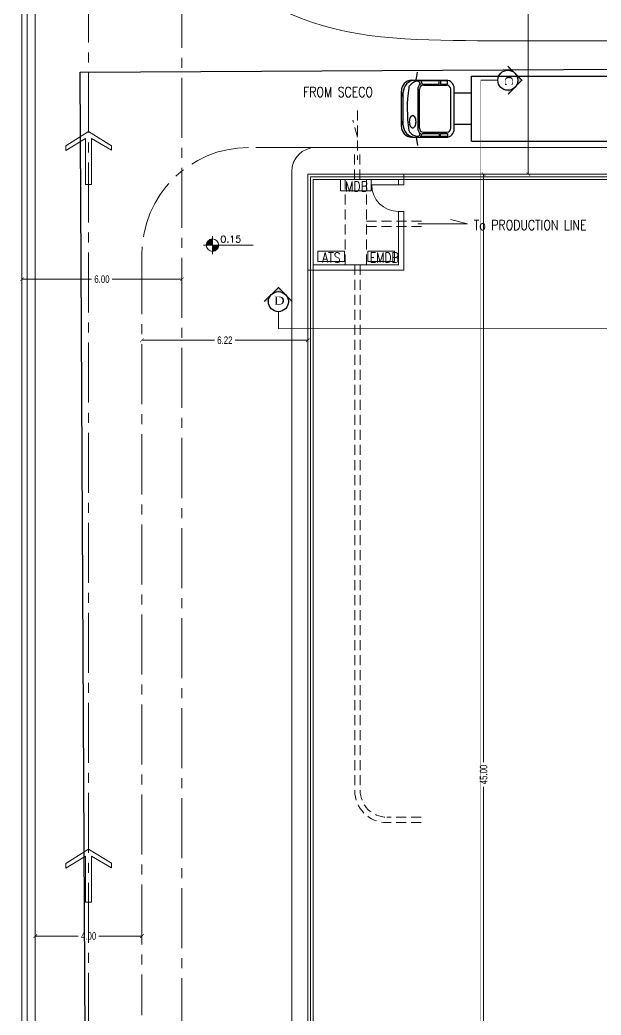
# Model space of a CAD drawing. Header units: millimetres. Extents: x -401 to 2889, y -234 to 146.
# Drawn here: x 85.54 to 107.34, y -76.27 to -38.97 of the extents above; entities that cross this region are included whole.
import ezdxf

# ---------------------------------------------------------------- set-up
doc = ezdxf.new("R2010")
doc.units = ezdxf.units.MM
doc.header["$LTSCALE"] = 3
doc.header["$MEASUREMENT"] = 0
for name, pattern in [('AXES2', [1.125, 0.75, -0.125, 0.125, -0.125]), ('CENTER', [50.8, 31.75, -6.35, 6.35, -6.35]), ('CONTINU', [0]), ('HIDDEN2', [0.1875, 0.125, -0.0625])]:
    doc.linetypes.add(name, pattern=pattern)
doc.layers.get('0').update_dxf_attribs({"color": 3, "lineweight": 9})
for name, color, linetype in [('AJEC LOGO', 4, 'Continuous'), ('ARCH_SUBTITLE TEXT', 10, 'Continuous'), ('FRAM (EL BARAHEM)', 254, 'Continuous'), ('Layer7', 8, 'Continuous')]:
    doc.layers.add(name, color=color, linetype=linetype)
for name, color, linetype, lineweight in [('BOUNDARY', 6, 'Continuous', 13), ('DIM-IN', 1, 'Continuous', 0), ('Drw - Arch - brick (0.20)', 7, 'CONTINU', 20), ('Drw - Arch - Window (0.05)', 4, 'CONTINU', 5), ('Drw - Dimension', 1, 'CONTINU', 0), ('HIDDEN', 6, 'HIDDEN2', 13), ('LEVELS', 7, 'Continuous', 5), ('text', 7, 'Continuous', 0), ('WALKWAY', 42, 'Continuous', 13)]:
    doc.layers.add(name, color=color, linetype=linetype, lineweight=lineweight)
doc.styles.add('drwazah arabic', font='ARIALUNI.TTF', dxfattribs={"width": 0.75})
doc.styles.add('ROMANS', font='romans', dxfattribs={"width": 0.8})
doc.styles.add('SC 50', font='romans.shx', dxfattribs={"width": 0.9})
doc.styles.get("Standard").update_dxf_attribs({"font": 'simplex.shx', "width": 0.8})
doc.dimstyles.new('Arch A-D 1-200m', dxfattribs={"dimscale": 2, "dimtxt": 0.14, "dimasz": 0.07, "dimexe": 0, "dimexo": 0, "dimgap": 0.05, "dimtad": 0, "dimzin": 1, "dimdsep": 46, "dimtxsty": 'drwazah arabic', "dimblk": 'ARCHTICK', "dimcen": 0, "dimse1": 1, "dimse2": 1, "dimclrd": 9, "dimclre": 9, "dimclrt": 6, "dimaunit": 2, "dimazin": 0, "dimtfac": 1, "dimtmove": 0, "dimatfit": 0, "dimldrblk": 'ARCHTICK', "dimfxl": 0.18, "dimtolj": 1, "dimtzin": 0, "dimlwd": 9, "dimlwe": 9, "dimarcsym": 2})
picture_1 = doc.add_image_def('image1.png', size_in_pixel=(3507, 2481))

# ---------------------------------------------------------------- blocks, each defined once
blk = doc.blocks.new('CAR19P')
at = {"linetype": 'Continuous'}
for p, q in [((0.405, 0.82), (0.443, 1.046)), ((1.941, 0.933), (10.803, 0.933)), ((1.941, -0.867), (1.941, 0.933)), ((10.803, -0.867), (10.803, 0.933)), ((10.803, -0.867), (10.803, 0.933)), ((0.284, 0.82), (1.244, 0.82)), ((0.451, 0.574), (0.451, -0.509)), ((0.526, 0.713), (0.481, 0.792)), ((0.499, -0.506), (0.499, 0.572)), ((0.532, 0.802), (0.571, 0.716)), ((1.041, 0.802), (0.532, 0.802)), ((0.571, 0.716), (1.041, 0.716)), ((0.607, 0.684), (1.255, 0.684)), ((1.041, 0.716), (1.041, 0.802)), ((1.082, 0.802), (1.082, 0.716)), ((1.279, 0.802), (1.082, 0.802)), ((1.082, 0.716), (1.279, 0.716)), ((1.279, 0.716), (1.279, 0.802)), ((1.363, -0.506), (1.363, 0.572)), ((1.46, -0.53), (1.46, 0.595)), ((-0.004, -0.455), (-0.004, 0.52)), ((0.05, -0.417), (0.05, 0.483)), ((1.941, 0.467), (1.46, 0.467)), ((1.941, -0.401), (1.46, -0.401)), ((0.284, -0.755), (1.244, -0.755)), ((0.405, -0.755), (0.443, -0.98)), ((0.526, -0.647), (0.481, -0.726)), ((0.532, -0.736), (0.571, -0.65)), ((1.041, -0.736), (0.532, -0.736)), ((0.571, -0.65), (1.041, -0.65)), ((0.607, -0.618), (1.255, -0.618)), ((1.041, -0.65), (1.041, -0.736)), ((1.082, -0.65), (1.279, -0.65)), ((1.082, -0.736), (1.082, -0.65)), ((1.279, -0.736), (1.082, -0.736)), ((1.279, -0.65), (1.279, -0.736)), ((1.941, -0.867), (10.803, -0.867))]:
    blk.add_line(p, q, dxfattribs=at)
for centre, radius, start, end in [((0.291, 0.526), 0.294, 91.1988, 181.1028), ((0.381, 0.49), 0.331, 91.1245, 181.1773), ((4.211, 0.033), 4.052, 171.7743, 188.535), ((0.317, 0.596), 0.117, 148.4692, 171.5951), ((0.458, 0.511), 0.282, 85.4302, 148.8562), ((0.616, 0.572), 0.167, 122.4314, 180.2276), ((0.609, 0.574), 0.11, 91.1895, 181.1115), ((1.239, 0.6), 0.221, 358.8401, 88.8577), ((1.253, 0.574), 0.11, 358.8885, 88.8106), ((0.134, 0.421), 0.116, 136.0415, 223.6451), ((0.134, -0.355), 0.116, 136.3549, 223.9585), ((0.437, -0.314), 0.22, 167.0087, 183.2487), ((0.444, -0.314), 0.227, 151.5292, 167.1916), ((0.353, -0.266), 0.124, 127.4047, 151.1318), ((0.31, -0.21), 0.0528, 89.8726, 127.4368), ((0.31, -0.21), 0.0534, 52.7922, 90.0166), ((0.268, -0.265), 0.122, 28.5736, 52.7027), ((0.202, -0.301), 0.198, 12.5851, 28.647), ((0.1, -0.325), 0.303, 359.8835, 12.8503), ((0.291, -0.46), 0.294, 178.8972, 268.8012), ((0.381, -0.424), 0.331, 178.8227, 268.8755), ((0.317, -0.53), 0.117, 188.4049, 211.5308), ((0.52, -0.327), 0.303, 179.8616, 192.8518), ((0.418, -0.351), 0.198, 192.5807, 208.6481), ((0.353, -0.386), 0.124, 208.8682, 232.5954), ((0.31, -0.443), 0.0528, 232.5555, 270.1499), ((0.31, -0.442), 0.0534, 269.961, 307.2155), ((0.268, -0.387), 0.122, 307.2973, 331.4264), ((0.202, -0.351), 0.198, 331.352, 347.4192), ((0.1, -0.327), 0.303, 347.1482, 0.1384), ((0.616, -0.507), 0.167, 179.7724, 237.5686), ((0.609, -0.508), 0.11, 178.8885, 268.8105), ((1.239, -0.534), 0.221, 271.1423, 1.1598), ((1.253, -0.508), 0.11, 271.1894, 1.1115), ((0.459, -0.444), 0.283, 206.0089, 274.4454)]:
    blk.add_arc(centre, radius, start, end, dxfattribs=at)
blk = doc.blocks.new('_ArchTick')
at = {"color": 0, "linetype": 'ByBlock', "const_width": 0.15}
blk.add_lwpolyline([(-0.5, -0.5), (0.5, 0.5)], dxfattribs=at)
blk = doc.blocks.new('*D7')
at = {"layer": 'Defpoints', "color": 0, "transparency": 16777216}
for p in [(85.614, -48.688), (85.614, -62.39), (91.614, -62.39)]:
    blk.add_point(p, dxfattribs=at)
at = {"layer": 'Drw - Dimension', "color": 9, "linetype": 'ByBlock', "lineweight": 9, "transparency": 16777216}
for p, q in [((85.614, -48.688), (88.228, -48.688)), ((91.614, -48.688), (88.999, -48.688))]:
    blk.add_line(p, q, dxfattribs=at)
at = {"layer": 'Drw - Dimension', "color": 9, "lineweight": 9, "transparency": 16777216, "xscale": 0.14, "yscale": 0.14, "zscale": 0.14, "rotation": 180}
blk.add_blockref('_ArchTick', (85.614, -48.688), dxfattribs=at)
at = {"layer": 'Drw - Dimension', "color": 9, "lineweight": 9, "transparency": 16777216, "xscale": 0.14, "yscale": 0.14, "zscale": 0.14}
blk.add_blockref('_ArchTick', (91.614, -48.688), dxfattribs=at)
at = {"layer": 'Drw - Dimension', "color": 6, "transparency": 16777216, "insert": (88.614, -48.688), "char_height": 0.28, "attachment_point": 5, "style": 'drwazah arabic'}
blk.add_mtext('\\A1;6.00', dxfattribs=at)
blk = doc.blocks.new('01psna34')
blk.add_lwpolyline([(0, -0.059), (0.861, -0.059), (0.64, -0.432), (0.726, -0.432), (0.992, -0.002), (0.722, 0.428), (0.636, 0.428), (0.861, 0.059), (0, 0.059)], close=True)
blk = doc.blocks.new('*D40')
at = {"layer": 'Defpoints', "color": 0, "transparency": 16777216}
for p in [(102.468, -44.753), (101.206, -89.753), (102.93, -89.753)]:
    blk.add_point(p, dxfattribs=at)
at = {"layer": 'DIM-IN', "color": 9, "linetype": 'ByBlock', "lineweight": 9, "transparency": 16777216}
for p, q in [((102.93, -44.753), (102.93, -66.786)), ((102.93, -89.753), (102.93, -67.72))]:
    blk.add_line(p, q, dxfattribs=at)
at = {"layer": 'DIM-IN', "color": 9, "lineweight": 9, "transparency": 16777216, "xscale": 0.14, "yscale": 0.14, "zscale": 0.14}
for p, rotation in [((102.93, -44.753), 90), ((102.93, -89.753), 270)]:
    blk.add_blockref('_ArchTick', p, dxfattribs=dict(at, rotation=rotation))
at = {"layer": 'DIM-IN', "color": 6, "transparency": 16777216, "insert": (102.93, -67.253), "char_height": 0.28, "attachment_point": 5, "rotation": 90, "style": 'drwazah arabic'}
blk.add_mtext('\\A1;45.00', dxfattribs=at)
blk = doc.blocks.new('level-1')
at = {"layer": 'LEVELS', "linetype": 'ByBlock'}
h = blk.add_hatch(dxfattribs=at)
h.set_pattern_fill('ANSI31', color=0, scale=0.15, style=0)
h.set_pattern_definition([(45, (-26.005662, -19.227158), (-0.013258252, 0.013258252), [])])
h.paths.add_polyline_path([(0.434, 0), (0.254, 0), (0.254, -0.18, 0.414214)])
h.paths.add_polyline_path([(0.254, 0.18, 0.414214), (0.075, 0), (0.254, 0)])
at = {"layer": 'LEVELS', "color": 0, "linetype": 'ByBlock'}
for p, q in [((0, 0), (1.425, 0)), ((0.254, -0.262), (0.254, 0.262))]:
    blk.add_line(p, q, dxfattribs=at)
blk.add_circle((0.254, 0), 0.18, dxfattribs=at)
at = {"layer": 'LEVELS', "color": 0, "linetype": 'ByBlock', "style": 'ROMANS'}
blk.add_attdef('LV', (0.483, 0.075), '', height=0.2, dxfattribs=at)
blk = doc.blocks.new('*D45')
at = {"layer": 'Defpoints', "color": 0, "transparency": 16777216}
for p in [(97.371, -7.39), (104.608, -7.39), (96.334, -44.753)]:
    blk.add_point(p, dxfattribs=at)
at = {"layer": 'DIM-IN', "color": 9, "linetype": 'ByBlock', "lineweight": 9, "transparency": 16777216}
for p, q in [((104.608, -7.39), (104.608, -25.605)), ((104.608, -44.753), (104.608, -26.539))]:
    blk.add_line(p, q, dxfattribs=at)
at = {"layer": 'DIM-IN', "color": 9, "lineweight": 9, "transparency": 16777216, "xscale": 0.14, "yscale": 0.14, "zscale": 0.14}
for p, rotation in [((104.608, -7.39), 90), ((104.608, -44.753), 270)]:
    blk.add_blockref('_ArchTick', p, dxfattribs=dict(at, rotation=rotation))
at = {"layer": 'DIM-IN', "color": 6, "transparency": 16777216, "insert": (104.608, -26.072), "char_height": 0.28, "attachment_point": 5, "rotation": 90, "style": 'drwazah arabic'}
blk.add_mtext('\\A1;37.36', dxfattribs=at)
blk = doc.blocks.new('*D62')
at = {"layer": 'Defpoints', "color": 0, "transparency": 16777216}
for p in [(90.114, -62.512), (86.114, -70.762), (90.114, -73.307)]:
    blk.add_point(p, dxfattribs=at)
at = {"layer": 'DIM-IN', "color": 9, "linetype": 'ByBlock', "lineweight": 9, "transparency": 16777216}
for p, q in [((86.114, -73.307), (87.728, -73.307)), ((90.114, -73.307), (88.499, -73.307))]:
    blk.add_line(p, q, dxfattribs=at)
at = {"layer": 'DIM-IN', "color": 9, "lineweight": 9, "transparency": 16777216, "xscale": 0.14, "yscale": 0.14, "zscale": 0.14, "rotation": 180}
blk.add_blockref('_ArchTick', (86.114, -73.307), dxfattribs=at)
at = {"layer": 'DIM-IN', "color": 9, "lineweight": 9, "transparency": 16777216, "xscale": 0.14, "yscale": 0.14, "zscale": 0.14}
blk.add_blockref('_ArchTick', (90.114, -73.307), dxfattribs=at)
at = {"layer": 'DIM-IN', "color": 6, "transparency": 16777216, "insert": (88.114, -73.307), "char_height": 0.28, "attachment_point": 5, "style": 'drwazah arabic'}
blk.add_mtext('\\A1;4.00', dxfattribs=at)
blk = doc.blocks.new('*D73')
at = {"layer": 'Defpoints', "color": 0, "transparency": 16777216}
for p in [(90.114, -48.688), (96.334, -48.688), (96.334, -50.977)]:
    blk.add_point(p, dxfattribs=at)
at = {"layer": 'DIM-IN', "color": 9, "linetype": 'ByBlock', "lineweight": 9, "transparency": 16777216}
for p, q in [((90.114, -50.977), (92.838, -50.977)), ((96.334, -50.977), (93.609, -50.977))]:
    blk.add_line(p, q, dxfattribs=at)
at = {"layer": 'DIM-IN', "color": 9, "lineweight": 9, "transparency": 16777216, "xscale": 0.14, "yscale": 0.14, "zscale": 0.14, "rotation": 180}
blk.add_blockref('_ArchTick', (90.114, -50.977), dxfattribs=at)
at = {"layer": 'DIM-IN', "color": 9, "lineweight": 9, "transparency": 16777216, "xscale": 0.14, "yscale": 0.14, "zscale": 0.14}
blk.add_blockref('_ArchTick', (96.334, -50.977), dxfattribs=at)
at = {"layer": 'DIM-IN', "color": 6, "transparency": 16777216, "insert": (93.224, -50.977), "char_height": 0.28, "attachment_point": 5, "style": 'drwazah arabic'}
blk.add_mtext('\\A1;6.22', dxfattribs=at)

msp = doc.modelspace()

# ---------------------------------------------------------------- hatches: boundary and pattern name
at = {"layer": 'AJEC LOGO'}
h = msp.add_hatch(color=6, dxfattribs=at)
h.paths.add_polyline_path([(104.092, -40.956, 0.186055), (103.84, -40.859), (103.84, -40.704)])
h.paths.add_polyline_path([(104.118, -40.982), (104.37, -41.234), (104.118, -41.486, 0.186055), (104.215, -41.234, 0.186055)])
h.paths.add_polyline_path([(103.84, -41.609, 0.186055), (104.092, -41.512), (103.84, -41.764)])
h = msp.add_hatch(color=6, dxfattribs=at)
h.paths.add_polyline_path([(94.955, -49.279, 0.186055), (94.858, -49.531), (94.703, -49.531)])
h.paths.add_polyline_path([(94.981, -49.253), (95.233, -49.002), (95.484, -49.253, 0.186055), (95.233, -49.156, 0.186055)])
h.paths.add_polyline_path([(95.608, -49.531, 0.186055), (95.511, -49.279), (95.762, -49.531)])

# ---------------------------------------------------------------- linework, layer by layer
at = {"color": 6, "linetype": 'CENTER'}
for p, q in [((102.828, -41.234), (103.465, -41.234)), ((95.233, -50.543), (95.233, -49.906))]:
    msp.add_line(p, q, dxfattribs=at)
at = {"linetype": 'AXES2'}
for p, q in [((96.634, -43.753), (94.114, -43.753)), ((90.114, -47.753), (90.114, -76.27))]:
    msp.add_line(p, q, dxfattribs=at)
at = {"color": 6, "linetype": 'CENTER', "ltscale": 0.01, "const_width": 0.02}
for points in [[(102.828, -92.709), (102.828, -92.079), (102.828, -92.435), (102.828, -41.234), (103.465, -41.234)], [(127.223, -50.543), (126.593, -50.543), (126.949, -50.543), (95.233, -50.543), (95.233, -49.906)]]:
    msp.add_lwpolyline(points, dxfattribs=at)
at = {"linetype": 'AXES2'}
msp.add_arc((94.114, -47.753), 4, 90, 180, dxfattribs=at)
msp.add_open_spline([(164.834, -10.939), (164.834, -35.686), (164.834, -60.432), (164.834, -85.179), (164.807, -85.474), (164.78, -85.763), (164.685, -86.665), (164.607, -87.249), (164.425, -88.121), (164.345, -88.431), (164.146, -89.058), (164.029, -89.372), (163.629, -90.303), (163.297, -90.912), (162.244, -92.483), (161.416, -93.383), (160.138, -94.385), (159.761, -94.642), (159.049, -95.056), (158.716, -95.222), (158.014, -95.524), (157.648, -95.659), (156.11, -96.149), (154.816, -96.393), (153.365, -96.644), (153.289, -96.657), (153.213, -96.67), (135.359, -96.67), (117.504, -96.67), (99.65, -96.67), (99.636, -96.67), (99.621, -96.67), (99.607, -96.67), (99.605, -96.671), (99.603, -96.671), (99.601, -96.671), (99.247, -96.673), (98.888, -96.658), (97.806, -96.562), (97.078, -96.431), (95.253, -95.93), (94.186, -95.465), (92.833, -94.606), (92.433, -94.305), (91.626, -93.585), (91.246, -93.16), (90.558, -92.2), (90.252, -91.67), (89.457, -90), (89.049, -88.737), (88.488, -86.622), (88.302, -85.839), (88.114, -85.039), (88.114, -62.187), (88.114, -39.336), (88.114, -16.485)], degree=3, knots=[0, 0, 0, 0, 1, 1, 1, 1.896558, 1.896558, 3.873524, 3.873524, 5.049502, 5.049502, 6.22548, 6.22548, 8.577437, 8.577437, 12.62719, 12.62719, 14.243391, 14.243391, 15.614563, 15.614563, 16.985735, 16.985735, 21.152468, 21.152468, 21.381426, 21.381426, 21.381426, 22.381426, 22.381426, 22.381426, 22.38223, 22.38223, 22.38223, 22.389161, 22.389161, 22.389161, 23.612192, 23.612192, 26.058255, 26.058255, 29.916735, 29.916735, 31.726222, 31.726222, 33.969982, 33.969982, 36.213742, 36.213742, 40.450127, 40.450127, 42.796206, 42.796206, 42.796206, 43.796206, 43.796206, 43.796206, 43.796206], dxfattribs=at)
at = {"layer": 'AJEC LOGO', "color": 6}
for p, q in [((103.84, -40.704), (104.37, -41.234)), ((104.381, -41.223), (103.851, -41.752)), ((94.703, -49.531), (95.233, -49.002)), ((95.222, -48.99), (95.751, -49.52))]:
    msp.add_line(p, q, dxfattribs=at)
for centre in [(103.84, -41.234), (95.233, -49.531)]:
    msp.add_circle(centre, 0.375, dxfattribs=at)
at = {"layer": 'BOUNDARY', "linetype": 'AXES2'}
msp.add_lwpolyline([(161.334, -20.89), (91.614, -20.89), (91.614, -93.17), (161.334, -93.17)], close=True, dxfattribs=at)
at = {"layer": 'Drw - Arch - brick (0.20)'}
for p, q in [((85.614, -7.39), (85.614, -99.17)), ((99.734, -45.153), (98.734, -45.153)), ((99.734, -45.153), (99.934, -45.153)), ((99.734, -46.153), (99.934, -46.153)), ((100.469, -46.616), (102.327, -46.616)), ((102.327, -46.616), (101.692, -46.446)), ((96.334, -61.333), (96.334, -89.753)), ((96.534, -89.553), (96.534, -64.333))]:
    msp.add_line(p, q, dxfattribs=at)
for points in [[(86.114, -7.59), (85.814, -7.59), (85.814, -98.97), (167.134, -98.97), (167.134, -7.59), (166.834, -7.59)], [(114.834, -44.753), (96.334, -44.753), (96.334, -61.333)], [(99.934, -45.153), (99.934, -44.753), (96.334, -44.753), (96.334, -48.353), (99.934, -48.353), (99.934, -46.153)], [(96.534, -64.333), (96.534, -44.953), (114.834, -44.953)], [(99.734, -45.153), (99.734, -44.953), (96.534, -44.953), (96.534, -48.153), (99.734, -48.153), (99.734, -46.153)]]:
    msp.add_lwpolyline(points, dxfattribs=at)
for points in [[(97.558, -44.953), (98.709, -44.953), (98.709, -45.378), (97.558, -45.378)], [(96.708, -48.021), (96.708, -47.638), (97.711, -47.638), (97.711, -48.021)], [(98.588, -48.021), (98.588, -47.638), (99.592, -47.638), (99.592, -48.021)]]:
    msp.add_lwpolyline(points, close=True, dxfattribs=at)
msp.add_arc((99.734, -45.153), 1, 180, 270, dxfattribs=at)
at = {"layer": 'Drw - Arch - Window (0.05)'}
for points in [[(114.834, -44.853), (96.434, -44.853), (96.434, -64.333)], [(96.434, -64.333), (96.434, -89.653), (126.234, -89.653), (126.234, -64.29)]]:
    msp.add_lwpolyline(points, dxfattribs=at)
at = {"layer": 'HIDDEN'}
for p, q in [((98.197, -42.36), (98.197, -44.218)), ((98.197, -43.362), (98.026, -42.727)), ((98.089, -44.953), (98.089, -43.853)), ((98.293, -44.953), (98.293, -43.853)), ((97.734, -44.953), (97.734, -48.153)), ((98.534, -44.953), (98.534, -48.153)), ((98.534, -46.516), (100.734, -46.516)), ((98.534, -46.72), (100.734, -46.72)), ((98.097, -48.153), (98.097, -67.852)), ((98.3, -48.153), (98.3, -67.852)), ((100.587, -68.852), (99.3, -68.852)), ((100.587, -69.056), (99.3, -69.056))]:
    msp.add_line(p, q, dxfattribs=at)
for radius in [1.204, 1]:
    msp.add_arc((99.3, -67.852), radius, 180, 270, dxfattribs=at)
at = {"layer": 'WALKWAY'}
for p, q in [((86.114, -7.59), (86.114, -85.27)), ((102.705, -39.753), (117.715, -39.753)), ((113.334, -43.753), (96.634, -43.753)), ((95.734, -89.453), (95.734, -44.653))]:
    msp.add_line(p, q, dxfattribs=at)
msp.add_arc((96.634, -44.653), 0.9, 90, 180, dxfattribs=at)
for points, knots in [([(102.705, -39.753), (100.26, -39.731), (96.975, -39.7), (92.686, -36.96), (90.542, -34.564), (90.161, -32.492), (90.134, -32.283), (90.127, -32.227), (90.12, -32.17), (90.114, -32.114)], [1, 1, 1, 1, 8.071068, 10.501434, 16.194732, 16.827345, 16.827345, 16.827345, 16.997278, 16.997278, 16.997278, 16.997278]), ([(111.748, -39.753), (110.814, -39.753), (109.881, -39.753), (108.948, -39.753), (106.867, -39.753), (104.786, -39.753), (102.705, -39.753)], [-0.448499, -0.448499, -0.448499, -0.448499, 0, 0, 0, 1, 1, 1, 1])]:
    msp.add_open_spline(points, degree=3, knots=knots, dxfattribs=at)

# ---------------------------------------------------------------- block references
at = {"linetype": 'Continuous', "xscale": 2, "yscale": 2, "zscale": 2, "rotation": 90}
for p in [(88.11, -45.138), (88.11, -72.032)]:
    msp.add_blockref('01psna34', p, dxfattribs=at)
at = {"layer": 'Layer7', "xscale": 1.354094725430543, "yscale": 1.354094725430543, "zscale": 1.354094725430543}
msp.add_blockref('CAR19P', (99.85, -42.345), dxfattribs=at)
at = {"layer": 'LEVELS', "color": 3}
ref = msp.add_blockref('level-1', (92.429, -47.415), dxfattribs=dict(at, xscale=1.3, yscale=1.3, zscale=1.3))
ref.add_attrib('LV', '0.15', (93.056, -47.318), dxfattribs={"layer": '0', "color": 0, "linetype": 'ByBlock', "height": 0.26, "style": 'ROMANS'})

# ---------------------------------------------------------------- texts
at = {"layer": 'ARCH_SUBTITLE TEXT', "color": 4, "linetype": 'Continuous', "insert": (103.879, -41.074, 0), "char_height": 0.29993, "width": 22.92787, "attachment_point": 4, "rotation": 270, "style": 'SC 50'}
msp.add_mtext('{\\fRomantic|b0|i0|c2|p2;\\W1.2;C}', dxfattribs=at)
at = {"layer": 'ARCH_SUBTITLE TEXT', "color": 4, "linetype": 'Continuous', "insert": (95.073, -49.492, 0), "char_height": 0.29993, "width": 22.92787, "attachment_point": 4, "style": 'SC 50'}
msp.add_mtext('{\\fRomantic|b0|i0|c2|p2;\\W1.2;D}', dxfattribs=at)
at = {"layer": 'text', "char_height": 0.375, "attachment_point": 1}
for s, width, insert in [('FROM SCECO', 4.3403, (96.159, -41.487)), ('MDB', 1.12543, (97.741, -45.022)), ('To PRODUCTION LINE', 4.3403, (102.562, -46.472)), ('ATS', 0.49009, (96.87, -47.692)), ('EMDB', 0.49009, (98.657, -47.692))]:
    msp.add_mtext_dynamic_manual_height_columns(s, width=width, gutter_width=1, heights=[0], dxfattribs=dict(at, insert=insert))

# ---------------------------------------------------------------- dimensions: what is measured, and where the dimension line sits
at = {"layer": 'DIM-IN'}
for base, p1, p2, picture, middle in [((104.608, -7.39), (96.334, -44.753), (97.371, -7.39), '*D45', (104.608, -26.072)), ((102.93, -89.753), (102.468, -44.753), (101.206, -89.753), '*D40', (102.93, -67.253))]:
    dim = msp.add_linear_dim(base=base, p1=p1, p2=p2, angle=90, dimstyle='Arch A-D 1-200m', dxfattribs=at)
    dim.commit()
    dim.dimension.update_dxf_attribs({"geometry": picture, "text_midpoint": middle})
for base, p1, p2, picture, middle in [((96.334, -50.977), (90.114, -48.688), (96.334, -48.688), '*D73', (93.224, -50.977)), ((90.114, -73.307), (86.114, -70.762), (90.114, -62.512), '*D62', (88.114, -73.307))]:
    dim = msp.add_linear_dim(base=base, p1=p1, p2=p2, dimstyle='Arch A-D 1-200m', dxfattribs=at)
    dim.commit()
    dim.dimension.update_dxf_attribs({"geometry": picture, "text_midpoint": middle})
at = {"layer": 'Drw - Dimension'}
dim = msp.add_linear_dim(base=(85.614, -48.688), p1=(91.614, -62.39), p2=(85.614, -62.39), dimstyle='Arch A-D 1-200m', dxfattribs=at)
dim.commit()
dim.dimension.update_dxf_attribs({"geometry": '*D7', "text_midpoint": (88.614, -48.688)})

# ---------------------------------------------------------------- pictures from other files: only their frames are drawn
at = {"layer": 'FRAM (EL BARAHEM)'}
image = msp.add_image(picture_1, insert=(87.798, -40.929), size_in_units=(53.493, 37.843), rotation=-89.6968, dxfattribs=at)
image.dxf.flags = 7

doc.saveas('drawing.dxf')
